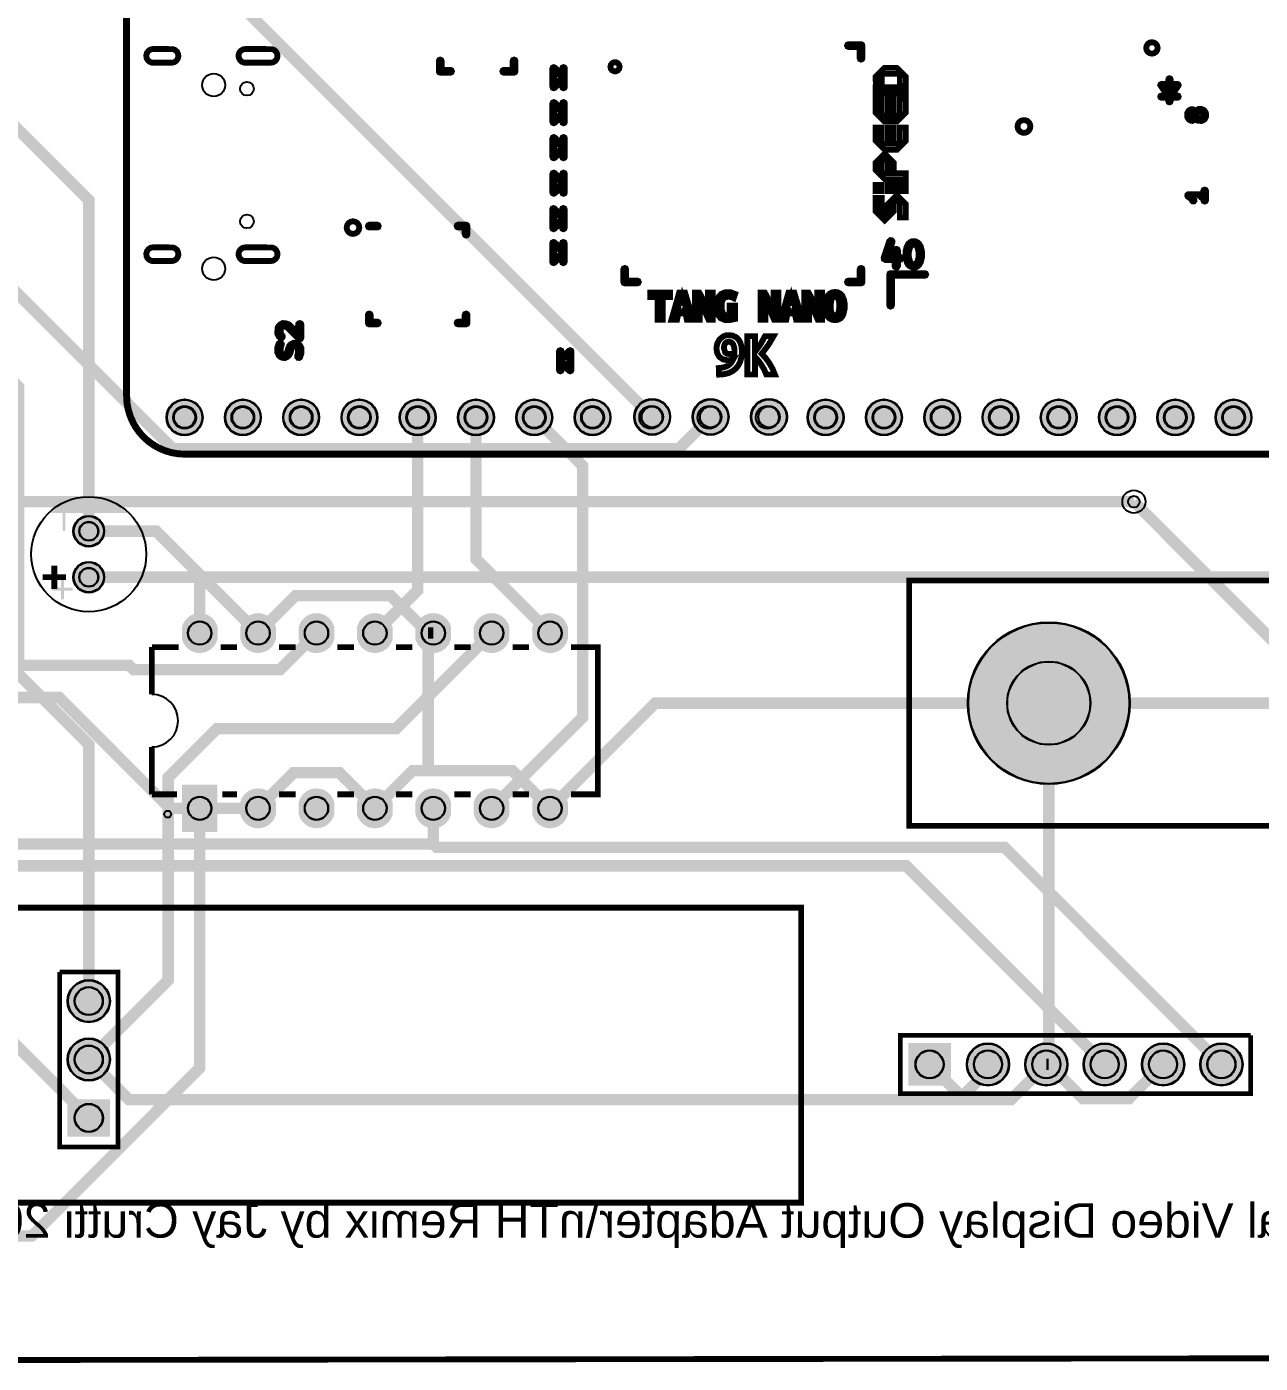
# Model space of a CAD drawing. Header units: millimetres. Extents: x -10 to 141, y -75 to 15.
# Drawn here: x 21.6 to 75.2, y -75.3 to -17.2 of the extents above; entities that cross this region are included whole.
import ezdxf

# ---------------------------------------------------------------- set-up
doc = ezdxf.new("R2010")
doc.units = ezdxf.units.MM
for name, color, linetype, true_color in [('BoardOutLine', 7, 'Continuous', 0xff00ff), ('BottomLayer', 7, 'Continuous', 0x0000ff), ('BottomSolderMaskLayer', 7, 'Continuous', 0xaa00ff), ('Document', 7, 'Continuous', 0xffffff), ('Hole', 7, 'Continuous', 0x222222), ('Multi-Layer', 7, 'Continuous', 0xc0c0c0), ('TopLayer', 7, 'Continuous', 0xff0000), ('TopSilkLayer', 7, 'Continuous', 0xffcc00), ('TopSolderMaskLayer', 7, 'Continuous', 0x800080)]:
    doc.layers.add(name, color=color, linetype=linetype, true_color=true_color)
doc.styles.get("Standard").update_dxf_attribs({"font": 'arial.ttf'})

msp = doc.modelspace()

# ---------------------------------------------------------------- hatches: boundary and pattern name
at = {"layer": 'BottomSolderMaskLayer'}
for points in [[(27.638, -34.183, 1), (29.213, -34.183, 1)], [(30.173, -34.183, 1), (31.748, -34.183, 1)], [(32.708, -34.183, 1), (34.283, -34.183, 1)], [(35.243, -34.183, 1), (36.818, -34.183, 1)], [(37.779, -34.183, 1), (39.353, -34.183, 1)], [(40.314, -34.183, 1), (41.889, -34.183, 1)], [(42.849, -34.183, 1), (44.424, -34.183, 1)], [(45.384, -34.183, 1), (46.959, -34.183, 1)], [(47.981, -34.163, 1), (49.555, -34.163, 1)], [(50.521, -34.163, 1), (52.096, -34.163, 1)], [(53.061, -34.163, 1), (54.636, -34.163, 1)], [(55.525, -34.183, 1), (57.1, -34.183, 1)], [(58.06, -34.183, 1), (59.635, -34.183, 1)], [(60.596, -34.183, 1), (62.17, -34.183, 1)], [(63.131, -34.183, 1), (64.706, -34.183, 1)], [(65.666, -34.183, 1), (67.241, -34.183, 1)], [(68.201, -34.183, 1), (69.776, -34.183, 1)], [(70.736, -34.183, 1), (72.311, -34.183, 1)], [(73.272, -34.183, 1), (74.846, -34.183, 1)], [(23.582, -39.132, 1), (24.932, -39.132, 1)], [(23.582, -41.132, 1), (24.932, -41.132, 1)], [(29.858, -43.82, -0.785398), (28.308, -43.82), (28.308, -43.303, -0.785398), (29.858, -43.303)], [(32.398, -43.82, -0.785398), (30.848, -43.82), (30.848, -43.303, -0.785398), (32.398, -43.303)], [(34.938, -43.82, -0.785398), (33.388, -43.82), (33.388, -43.303, -0.785398), (34.938, -43.303)], [(37.478, -43.82, -0.785398), (35.928, -43.82), (35.928, -43.303, -0.785398), (37.478, -43.303)], [(40.018, -43.82, -0.785398), (38.468, -43.82), (38.468, -43.303, -0.785398), (40.018, -43.303)], [(42.558, -43.82, -0.785398), (41.008, -43.82), (41.008, -43.303, -0.785398), (42.558, -43.303)], [(45.098, -43.82, -0.785398), (43.548, -43.82), (43.548, -43.303, -0.785398), (45.098, -43.303)], [(62.496, -46.609, 1), (69.546, -46.609, 1)], [(28.314, -52.215), (28.314, -50.147), (29.852, -50.147), (29.852, -52.215)], [(32.398, -51.44, -0.785398), (30.848, -51.44), (30.848, -50.923, -0.785398), (32.398, -50.923)], [(34.938, -51.44, -0.785398), (33.388, -51.44), (33.388, -50.923, -0.785398), (34.938, -50.923)], [(37.478, -51.44, -0.785398), (35.928, -51.44), (35.928, -50.923, -0.785398), (37.478, -50.923)], [(40.018, -51.44, -0.785398), (38.468, -51.44), (38.468, -50.923, -0.785398), (40.018, -50.923)], [(42.558, -51.44, -0.785398), (41.008, -51.44), (41.008, -50.923, -0.785398), (42.558, -50.923)], [(45.098, -51.44, -0.785398), (43.548, -51.44), (43.548, -50.923, -0.785398), (45.098, -50.923)], [(23.332, -59.563, 1), (25.182, -59.563, 1)], [(23.332, -62.103, 1), (25.182, -62.103, 1)], [(59.908, -61.391), (61.759, -61.391), (61.759, -63.242), (59.908, -63.242)], [(62.448, -62.316, 1), (64.299, -62.316, 1)], [(64.988, -62.316, 1), (66.839, -62.316, 1)], [(67.528, -62.316, 1), (69.379, -62.316, 1)], [(70.068, -62.316, 1), (71.919, -62.316, 1)], [(72.608, -62.316, 1), (74.459, -62.316, 1)], [(23.328, -65.453), (23.328, -63.834), (25.186, -63.834), (25.186, -65.453)]]:
    msp.add_hatch(color=256, dxfattribs=at).paths.add_polyline_path(points)
at = {"layer": 'Document'}
for points in [[(23.114, -39.116), (23.114, -38.227), (23.241, -38.227), (23.241, -39.116)], [(23.051, -42.101), (23.051, -41.212), (23.178, -41.212), (23.178, -42.101)], [(23.559, -41.72), (22.67, -41.72), (22.67, -41.593), (23.559, -41.593)]]:
    msp.add_hatch(color=256, dxfattribs=at).paths.add_polyline_path(points)
at = {"layer": 'Multi-Layer'}
for points in [[(27.663, -34.183, 1), (29.187, -34.183, 1)], [(30.198, -34.183, 1), (31.722, -34.183, 1)], [(32.734, -34.183, 1), (34.258, -34.183, 1)], [(35.269, -34.183, 1), (36.793, -34.183, 1)], [(37.804, -34.183, 1), (39.328, -34.183, 1)], [(40.339, -34.183, 1), (41.863, -34.183, 1)], [(42.875, -34.183, 1), (44.399, -34.183, 1)], [(45.41, -34.183, 1), (46.934, -34.183, 1)], [(48.006, -34.163, 1), (49.53, -34.163, 1)], [(50.546, -34.163, 1), (52.07, -34.163, 1)], [(53.086, -34.163, 1), (54.61, -34.163, 1)], [(55.55, -34.183, 1), (57.074, -34.183, 1)], [(58.086, -34.183, 1), (59.61, -34.183, 1)], [(60.621, -34.183, 1), (62.145, -34.183, 1)], [(63.156, -34.183, 1), (64.68, -34.183, 1)], [(65.691, -34.183, 1), (67.215, -34.183, 1)], [(68.227, -34.183, 1), (69.751, -34.183, 1)], [(70.762, -34.183, 1), (72.286, -34.183, 1)], [(73.297, -34.183, 1), (74.821, -34.183, 1)], [(23.607, -39.132, 1), (24.907, -39.132, 1)], [(23.607, -41.132, 1), (24.907, -41.132, 1)], [(29.833, -43.811, -0.785398), (28.333, -43.811), (28.333, -43.311, -0.785398), (29.833, -43.311)], [(32.373, -43.811, -0.785398), (30.873, -43.811), (30.873, -43.311, -0.785398), (32.373, -43.311)], [(34.913, -43.811, -0.785398), (33.413, -43.811), (33.413, -43.311, -0.785398), (34.913, -43.311)], [(37.453, -43.811, -0.785398), (35.953, -43.811), (35.953, -43.311, -0.785398), (37.453, -43.311)], [(39.993, -43.811, -0.785398), (38.493, -43.811), (38.493, -43.311, -0.785398), (39.993, -43.311)], [(42.533, -43.811, -0.785398), (41.033, -43.811), (41.033, -43.311, -0.785398), (42.533, -43.311)], [(45.073, -43.811, -0.785398), (43.573, -43.811), (43.573, -43.311, -0.785398), (45.073, -43.311)], [(28.333, -52.181), (28.333, -50.181), (29.833, -50.181), (29.833, -52.181)], [(32.373, -51.431, -0.785398), (30.873, -51.431), (30.873, -50.931, -0.785398), (32.373, -50.931)], [(34.913, -51.431, -0.785398), (33.413, -51.431), (33.413, -50.931, -0.785398), (34.913, -50.931)], [(37.453, -51.431, -0.785398), (35.953, -51.431), (35.953, -50.931, -0.785398), (37.453, -50.931)], [(39.993, -51.431, -0.785398), (38.493, -51.431), (38.493, -50.931, -0.785398), (39.993, -50.931)], [(42.533, -51.431, -0.785398), (41.033, -51.431), (41.033, -50.931, -0.785398), (42.533, -50.931)], [(45.073, -51.431, -0.785398), (43.573, -51.431), (43.573, -50.931, -0.785398), (45.073, -50.931)], [(23.357, -59.563, 1), (25.157, -59.563, 1)], [(23.357, -62.103, 1), (25.157, -62.103, 1)], [(59.933, -61.416), (61.733, -61.416), (61.733, -63.216), (59.933, -63.216)], [(62.473, -62.316, 1), (64.273, -62.316, 1)], [(65.013, -62.316, 1), (66.813, -62.316, 1)], [(67.553, -62.316, 1), (69.353, -62.316, 1)], [(70.093, -62.316, 1), (71.893, -62.316, 1)], [(72.633, -62.316, 1), (74.433, -62.316, 1)], [(23.357, -65.431), (23.357, -63.856), (25.157, -63.856), (25.157, -65.431)]]:
    msp.add_hatch(color=256, dxfattribs=at).paths.add_polyline_path(points)
at = {"layer": 'TopSilkLayer'}
msp.add_hatch(color=256, dxfattribs=at).paths.add_polyline_path([(22.606, -38.338), (22.654, -38.289), (22.703, -38.242), (22.754, -38.196), (22.806, -38.152), (22.86, -38.11), (22.914, -38.069), (22.97, -38.029), (23.027, -37.992), (23.085, -37.956), (23.145, -37.921), (23.205, -37.889), (23.266, -37.858), (23.328, -37.83), (23.391, -37.803), (23.454, -37.778), (23.519, -37.755), (23.584, -37.734), (23.649, -37.714), (23.715, -37.697), (23.782, -37.682), (23.849, -37.669), (23.917, -37.658), (23.984, -37.648), (24.052, -37.641), (24.12, -37.636), (24.189, -37.633), (24.257, -37.632), (24.325, -37.633), (24.394, -37.636), (24.462, -37.641), (24.53, -37.648), (24.598, -37.658), (24.665, -37.669), (24.732, -37.682), (24.799, -37.697), (24.865, -37.714), (24.93, -37.734), (24.995, -37.755), (25.06, -37.778), (25.123, -37.803), (25.186, -37.83), (25.248, -37.858), (25.309, -37.889), (25.369, -37.921), (25.429, -37.956), (25.487, -37.992), (25.544, -38.029), (25.6, -38.069), (25.654, -38.11), (25.708, -38.152), (25.76, -38.196), (25.811, -38.242), (25.86, -38.289), (25.908, -38.338)])
at = {"layer": 'TopSolderMaskLayer'}
for points in [[(27.638, -34.183, 1), (29.213, -34.183, 1)], [(30.173, -34.183, 1), (31.748, -34.183, 1)], [(32.708, -34.183, 1), (34.283, -34.183, 1)], [(35.243, -34.183, 1), (36.818, -34.183, 1)], [(37.779, -34.183, 1), (39.353, -34.183, 1)], [(40.314, -34.183, 1), (41.889, -34.183, 1)], [(42.849, -34.183, 1), (44.424, -34.183, 1)], [(45.384, -34.183, 1), (46.959, -34.183, 1)], [(47.981, -34.163, 1), (49.555, -34.163, 1)], [(50.521, -34.163, 1), (52.096, -34.163, 1)], [(53.061, -34.163, 1), (54.636, -34.163, 1)], [(55.525, -34.183, 1), (57.1, -34.183, 1)], [(58.06, -34.183, 1), (59.635, -34.183, 1)], [(60.596, -34.183, 1), (62.17, -34.183, 1)], [(63.131, -34.183, 1), (64.706, -34.183, 1)], [(65.666, -34.183, 1), (67.241, -34.183, 1)], [(68.201, -34.183, 1), (69.776, -34.183, 1)], [(70.736, -34.183, 1), (72.311, -34.183, 1)], [(73.272, -34.183, 1), (74.846, -34.183, 1)], [(23.582, -39.132, 1), (24.932, -39.132, 1)], [(23.582, -41.132, 1), (24.932, -41.132, 1)], [(29.858, -43.82, -0.785398), (28.308, -43.82), (28.308, -43.303, -0.785398), (29.858, -43.303)], [(32.398, -43.82, -0.785398), (30.848, -43.82), (30.848, -43.303, -0.785398), (32.398, -43.303)], [(34.938, -43.82, -0.785398), (33.388, -43.82), (33.388, -43.303, -0.785398), (34.938, -43.303)], [(37.478, -43.82, -0.785398), (35.928, -43.82), (35.928, -43.303, -0.785398), (37.478, -43.303)], [(40.018, -43.82, -0.785398), (38.468, -43.82), (38.468, -43.303, -0.785398), (40.018, -43.303)], [(42.558, -43.82, -0.785398), (41.008, -43.82), (41.008, -43.303, -0.785398), (42.558, -43.303)], [(45.098, -43.82, -0.785398), (43.548, -43.82), (43.548, -43.303, -0.785398), (45.098, -43.303)], [(62.496, -46.609, 1), (69.546, -46.609, 1)], [(28.314, -52.215), (28.314, -50.147), (29.852, -50.147), (29.852, -52.215)], [(32.398, -51.44, -0.785398), (30.848, -51.44), (30.848, -50.923, -0.785398), (32.398, -50.923)], [(34.938, -51.44, -0.785398), (33.388, -51.44), (33.388, -50.923, -0.785398), (34.938, -50.923)], [(37.478, -51.44, -0.785398), (35.928, -51.44), (35.928, -50.923, -0.785398), (37.478, -50.923)], [(40.018, -51.44, -0.785398), (38.468, -51.44), (38.468, -50.923, -0.785398), (40.018, -50.923)], [(42.558, -51.44, -0.785398), (41.008, -51.44), (41.008, -50.923, -0.785398), (42.558, -50.923)], [(45.098, -51.44, -0.785398), (43.548, -51.44), (43.548, -50.923, -0.785398), (45.098, -50.923)], [(23.332, -59.563, 1), (25.182, -59.563, 1)], [(23.332, -62.103, 1), (25.182, -62.103, 1)], [(59.908, -61.391), (61.759, -61.391), (61.759, -63.242), (59.908, -63.242)], [(62.448, -62.316, 1), (64.299, -62.316, 1)], [(64.988, -62.316, 1), (66.839, -62.316, 1)], [(67.528, -62.316, 1), (69.379, -62.316, 1)], [(70.068, -62.316, 1), (71.919, -62.316, 1)], [(72.608, -62.316, 1), (74.459, -62.316, 1)], [(23.328, -65.453), (23.328, -63.834), (25.186, -63.834), (25.186, -65.453)]]:
    msp.add_hatch(color=256, dxfattribs=at).paths.add_polyline_path(points)

# ---------------------------------------------------------------- linework, layer by layer
at = {"layer": 'BoardOutLine', "const_width": 0.254}
msp.add_lwpolyline([(100, -75.063), (10.033, -75.184), (10.033, -66.04), (10.033, -66.04), (10.033, -58.039), (1.524, -58.039), (0, -57.023), (0, -33.528), (0, -21.082), (10.033, -21.082), (10.033, -20.066), (0, -20.066), (0, -16.002), (0.762, -15.494), (1.524, -14.986), (3.683, -14.986), (10.033, -14.986), (10.033, -8.001), (10.033, -8.001), (10.033, 0)], dxfattribs=at)
at = {"layer": 'BottomLayer', "const_width": 0.5}
for points in [[(10.884, -18.542), (18.068, -18.542), (24.257, -24.731), (24.257, -39.132)], [(24.257, -59.563), (24.257, -48.401), (21.207, -45.351), (21.207, -32.864), (10.884, -22.542)], [(38.566, -34.183), (38.566, -41.698), (36.703, -43.561)], [(41.101, -34.183), (41.101, -40.339), (44.323, -43.561)], [(43.637, -34.183), (45.742, -36.289), (45.742, -47.223), (41.783, -51.181)], [(81.021, -49.149), (69.721, -37.849)], [(31.623, -43.561), (27.194, -39.132), (24.257, -39.132)], [(41.783, -43.561), (37.629, -47.715), (29.84, -47.715), (27.708, -49.847), (27.708, -58.652), (24.257, -62.103)], [(24.257, -64.643), (12.959, -53.345), (12.959, -48.616), (10.884, -46.542)], [(66.021, -62.316), (66.021, -46.609)], [(36.703, -51.181), (35.152, -49.63), (33.174, -49.63), (31.623, -51.181)], [(15, -69.779), (21.779, -69.779), (29.083, -62.475), (29.083, -51.181)], [(60.833, -62.316), (62.366, -63.85), (64.38, -63.85), (65.913, -62.316)], [(66.021, -62.316), (65.913, -62.316)], [(70.993, -62.316), (69.513, -63.797), (67.501, -63.797), (66.021, -62.316)]]:
    msp.add_lwpolyline(points, dxfattribs=at)
at = {"layer": 'BottomSolderMaskLayer'}
for centre, radius in [((28.425, -34.183), 0.787), ((30.96, -34.183), 0.787), ((33.496, -34.183), 0.787), ((36.031, -34.183), 0.787), ((38.566, -34.183), 0.787), ((41.101, -34.183), 0.787), ((43.637, -34.183), 0.787), ((46.172, -34.183), 0.787), ((48.768, -34.163), 0.787), ((48.768, -34.163), 0.472), ((51.308, -34.163), 0.787), ((51.308, -34.163), 0.472), ((53.848, -34.163), 0.787), ((53.848, -34.163), 0.472), ((56.312, -34.183), 0.787), ((58.848, -34.183), 0.787), ((61.383, -34.183), 0.787), ((63.918, -34.183), 0.787), ((66.453, -34.183), 0.787), ((68.989, -34.183), 0.787), ((71.524, -34.183), 0.787), ((74.059, -34.183), 0.787), ((28.425, -34.183), 0.472), ((30.96, -34.183), 0.472), ((33.496, -34.183), 0.472), ((36.031, -34.183), 0.472), ((38.566, -34.183), 0.472), ((41.101, -34.183), 0.472), ((43.636, -34.183), 0.472), ((46.172, -34.183), 0.472), ((56.313, -34.183), 0.472), ((58.848, -34.183), 0.472), ((61.383, -34.183), 0.472), ((63.918, -34.183), 0.472), ((66.453, -34.183), 0.472), ((68.989, -34.183), 0.472), ((71.524, -34.183), 0.472), ((74.059, -34.183), 0.472), ((24.257, -39.132), 0.675), ((24.257, -39.132), 0.416), ((24.257, -41.132), 0.675), ((24.257, -41.132), 0.416), ((29.083, -43.561), 0.513), ((31.623, -43.561), 0.513), ((34.163, -43.561), 0.513), ((36.703, -43.561), 0.513), ((39.243, -43.561), 0.513), ((41.783, -43.561), 0.513), ((44.323, -43.561), 0.513), ((66.021, -46.609), 3.525), ((66.021, -46.609), 1.813), ((29.083, -51.181), 0.513), ((31.623, -51.181), 0.513), ((34.163, -51.181), 0.513), ((36.703, -51.181), 0.513), ((39.243, -51.181), 0.513), ((41.783, -51.181), 0.513), ((44.323, -51.181), 0.513), ((24.257, -59.563), 0.925), ((24.257, -59.563), 0.617), ((24.257, -62.103), 0.925), ((24.257, -62.103), 0.617), ((63.373, -62.316), 0.925), ((65.913, -62.316), 0.925), ((68.453, -62.316), 0.925), ((70.993, -62.316), 0.925), ((73.533, -62.316), 0.925), ((60.833, -62.316), 0.617), ((63.373, -62.316), 0.617), ((65.913, -62.316), 0.617), ((68.453, -62.316), 0.617), ((70.993, -62.316), 0.617), ((73.533, -62.316), 0.617), ((24.257, -64.643), 0.619)]:
    msp.add_circle(centre, radius, dxfattribs=at)
at = {"layer": 'Document'}
msp.add_circle((27.686, -51.435), 0.15, dxfattribs=at)
at = {"layer": 'Hole'}
msp.add_circle((69.721, -37.849), 0.25, dxfattribs=at)
at = {"layer": 'Multi-Layer'}
for centre, radius in [((28.425, -34.183), 0.762), ((30.96, -34.183), 0.762), ((33.496, -34.183), 0.762), ((36.031, -34.183), 0.762), ((38.566, -34.183), 0.762), ((41.101, -34.183), 0.762), ((43.637, -34.183), 0.762), ((46.172, -34.183), 0.762), ((48.768, -34.163), 0.762), ((48.768, -34.163), 0.457), ((51.308, -34.163), 0.762), ((51.308, -34.163), 0.457), ((53.848, -34.163), 0.762), ((53.848, -34.163), 0.457), ((56.312, -34.183), 0.762), ((58.848, -34.183), 0.762), ((61.383, -34.183), 0.762), ((63.918, -34.183), 0.762), ((66.453, -34.183), 0.762), ((68.989, -34.183), 0.762), ((71.524, -34.183), 0.762), ((74.059, -34.183), 0.762), ((28.425, -34.183), 0.457), ((30.96, -34.183), 0.457), ((33.496, -34.183), 0.457), ((36.031, -34.183), 0.457), ((38.566, -34.183), 0.457), ((41.101, -34.183), 0.457), ((43.636, -34.183), 0.457), ((46.172, -34.183), 0.457), ((56.313, -34.183), 0.457), ((58.848, -34.183), 0.457), ((61.383, -34.183), 0.457), ((63.918, -34.183), 0.457), ((66.453, -34.183), 0.457), ((68.989, -34.183), 0.457), ((71.524, -34.183), 0.457), ((74.059, -34.183), 0.457), ((69.721, -37.849), 0.5), ((24.257, -39.132), 0.65), ((24.257, -39.132), 0.4), ((24.257, -41.132), 0.65), ((24.257, -41.132), 0.4), ((29.083, -43.561), 0.5), ((31.623, -43.561), 0.5), ((34.163, -43.561), 0.5), ((36.703, -43.561), 0.5), ((39.243, -43.561), 0.5), ((41.783, -43.561), 0.5), ((44.323, -43.561), 0.5), ((66.021, -46.609), 3.5), ((66.021, -46.609), 1.8), ((29.083, -51.181), 0.5), ((31.623, -51.181), 0.5), ((34.163, -51.181), 0.5), ((36.703, -51.181), 0.5), ((39.243, -51.181), 0.5), ((41.783, -51.181), 0.5), ((44.323, -51.181), 0.5), ((24.257, -59.563), 0.9), ((24.257, -59.563), 0.6), ((24.257, -62.103), 0.9), ((24.257, -62.103), 0.6), ((63.373, -62.316), 0.9), ((65.913, -62.316), 0.9), ((68.453, -62.316), 0.9), ((70.993, -62.316), 0.9), ((73.533, -62.316), 0.9), ((60.833, -62.316), 0.6), ((63.373, -62.316), 0.6), ((65.913, -62.316), 0.6), ((68.453, -62.316), 0.6), ((70.993, -62.316), 0.6), ((73.533, -62.316), 0.6), ((24.257, -64.643), 0.6)]:
    msp.add_circle(centre, radius, dxfattribs=at)
at = {"layer": 'TopLayer', "const_width": 0.5}
for points in [[(86.735, -11.367), (88.136, -12.767), (88.136, -34.698), (81.702, -41.132), (29.083, -41.132)], [(48.768, -34.163), (27.305, -12.7), (17.844, -12.7)], [(51.308, -34.163), (49.929, -35.542), (27.905, -35.542), (17.844, -25.48), (17.844, -24.384)], [(12.126, -41.297), (15.574, -37.849), (69.721, -37.849)], [(29.083, -41.132), (24.257, -41.132)], [(29.083, -43.561), (29.083, -41.132)], [(31.623, -43.561), (33.25, -41.934), (37.391, -41.934), (39.018, -43.561)], [(14.327, -47.596), (16.961, -44.962), (26.013, -44.962), (26.2, -45.149), (32.575, -45.149), (34.163, -43.561)], [(39.018, -43.561), (39.243, -43.561)], [(39.018, -43.561), (39.018, -49.542)], [(17.653, -46.363), (22.965, -46.363), (27.783, -51.181)], [(44.323, -51.181), (48.895, -46.609), (66.021, -46.609)], [(81.021, -46.609), (66.021, -46.609), (66.021, -46.609)], [(14.327, -47.596), (20.413, -53.681), (59.818, -53.681), (68.453, -62.316)], [(39.018, -49.542), (38.342, -49.542), (36.703, -51.181)], [(44.323, -51.181), (42.684, -49.542), (39.018, -49.542)], [(29.083, -51.181), (27.783, -51.181)], [(29.083, -51.181), (30.384, -51.181)], [(31.623, -51.181), (30.384, -51.181), (30.384, -51.181)], [(39.243, -51.181), (39.243, -52.732)], [(39.243, -52.732), (39.243, -52.733), (21.037, -52.733), (20.842, -52.537)], [(39.243, -52.732), (39.391, -52.88), (64.096, -52.88), (73.533, -62.316)], [(63.373, -62.316), (63.373, -62.594), (62.121, -63.846), (26, -63.846), (24.257, -62.103)]]:
    msp.add_lwpolyline(points, dxfattribs=at)
at = {"layer": 'TopSilkLayer'}
for points, const_width in [([(28.42, -35.804), (28.152, -35.789), (27.869, -35.741), (27.593, -35.662), (27.328, -35.552), (27.077, -35.413), (26.843, -35.247), (26.628, -35.056), (26.437, -34.841), (26.271, -34.607), (26.132, -34.356), (26.022, -34.091), (25.943, -33.815), (25.895, -33.532), (25.879, -33.245), (25.879, -12.341), (25.895, -12.054), (25.943, -11.771), (26.022, -11.495), (26.132, -11.23), (26.271, -10.979), (26.437, -10.744), (26.628, -10.53)], 0.254), ([(26.556, -10.673), (26.369, -10.912), (26.212, -11.172), (26.087, -11.449), (25.997, -11.739), (25.942, -12.037), (25.925, -12.331), (25.928, -33.245), (25.942, -33.548), (25.997, -33.847), (26.087, -34.137), (26.212, -34.414), (26.369, -34.674), (26.556, -34.913), (26.771, -35.127), (27.01, -35.315), (27.27, -35.472), (27.547, -35.597), (27.837, -35.687), (28.136, -35.742), (28.415, -35.758), (93.28, -35.756)], 0.254), ([(93.28, -35.805), (28.42, -35.804)], 0.254), ([(22.757, -41.648), (22.757, -40.632)], 0.254), ([(22.257, -41.132), (23.273, -41.132)], 0.254), ([(27.003, -44.171), (28.171, -44.171)], 0.254), ([(27.003, -44.171), (27.003, -46.228)], 0.254), ([(29.996, -44.171), (30.711, -44.171)], 0.254), ([(32.536, -44.171), (33.251, -44.171)], 0.254), ([(35.076, -44.171), (35.791, -44.171)], 0.254), ([(37.616, -44.171), (38.331, -44.171)], 0.254), ([(40.156, -44.171), (40.871, -44.171)], 0.254), ([(42.696, -44.171), (43.411, -44.171)], 0.254), ([(45.236, -44.171), (46.403, -44.171), (46.403, -50.571), (45.236, -50.571)], 0.254), ([(27.003, -48.514), (27.003, -50.571)], 0.254), ([(28.102, -50.571), (27.003, -50.571)], 0.254), ([(30.711, -50.571), (30.064, -50.571)], 0.254), ([(33.251, -50.571), (32.536, -50.571)], 0.254), ([(35.791, -50.571), (35.076, -50.571)], 0.254), ([(38.331, -50.571), (37.616, -50.571)], 0.254), ([(40.871, -50.571), (40.156, -50.571)], 0.254), ([(43.411, -50.571), (42.696, -50.571)], 0.254), ([(22.987, -64.008), (22.987, -65.913), (25.527, -65.913), (25.527, -58.293), (22.987, -58.293)], 0.203), ([(22.987, -58.293), (22.987, -64.008)], 0.203), ([(61.468, -61.046), (59.563, -61.046), (59.563, -63.586), (74.803, -63.586), (74.803, -61.046)], 0.203), ([(74.803, -61.046), (61.468, -61.046)], 0.203)]:
    msp.add_lwpolyline(points, dxfattribs=dict(at, const_width=const_width))
at = {"layer": 'TopSilkLayer', "const_width": 0.254}
for points in [[(57.897, -17.973), (57.914, -18.015), (57.914, -18.564), (57.897, -18.606), (57.854, -18.624), (57.812, -18.606), (57.795, -18.564), (57.795, -18.075), (57.305, -18.075), (57.263, -18.057), (57.245, -18.015), (57.263, -17.973), (57.305, -17.955), (57.854, -17.955), (57.897, -17.973)], [(70.603, -17.887), (70.684, -17.941), (70.738, -18.022), (70.757, -18.117), (70.738, -18.213), (70.684, -18.294), (70.603, -18.348), (70.507, -18.367), (70.412, -18.348), (70.331, -18.294), (70.277, -18.213), (70.258, -18.117), (70.277, -18.022), (70.331, -17.941), (70.412, -17.887), (70.507, -17.868), (70.603, -17.887)], [(27.915, -18.169), (28.016, -18.21), (28.097, -18.285), (28.145, -18.383), (28.154, -18.492), (28.124, -18.597), (28.058, -18.685), (27.964, -18.742), (27.856, -18.762), (27, -18.757), (26.898, -18.716), (26.817, -18.642), (26.769, -18.543), (26.76, -18.434), (26.79, -18.328), (26.857, -18.241), (26.95, -18.184), (27.058, -18.164), (27.915, -18.169)], [(32.226, -18.169), (32.328, -18.21), (32.409, -18.285), (32.457, -18.383), (32.466, -18.492), (32.436, -18.597), (32.369, -18.685), (32.276, -18.742), (32.168, -18.762), (31.012, -18.757), (30.91, -18.716), (30.83, -18.642), (30.782, -18.543), (30.772, -18.434), (30.803, -18.328), (30.869, -18.241), (30.962, -18.184), (31.07, -18.164), (32.226, -18.169)], [(39.587, -18.642), (39.605, -18.685), (39.605, -19.074), (39.994, -19.074), (40.036, -19.092), (40.054, -19.134), (40.036, -19.176), (39.994, -19.194), (39.545, -19.194), (39.503, -19.176), (39.485, -19.134), (39.485, -18.685), (39.503, -18.642), (39.545, -18.625), (39.587, -18.642)], [(42.267, -19.176), (42.25, -19.134), (42.267, -19.092), (42.31, -19.074), (42.699, -19.074), (42.699, -18.685), (42.717, -18.642), (42.759, -18.625), (42.801, -18.642), (42.819, -18.685), (42.819, -19.134), (42.801, -19.176), (42.759, -19.194), (42.31, -19.194), (42.267, -19.176)], [(44.952, -18.97), (44.97, -19.012), (44.97, -19.811), (44.952, -19.853), (44.91, -19.871), (44.868, -19.853), (44.85, -19.811), (44.85, -19.55), (44.527, -19.854), (44.486, -19.871), (44.443, -19.853), (44.426, -19.811), (44.426, -19.012), (44.442, -18.971), (44.484, -18.953), (44.527, -18.969), (44.85, -19.273), (44.85, -19.012), (44.868, -18.97), (44.91, -18.952), (44.952, -18.97)], [(44.546, -19.672), (44.822, -19.412), (44.546, -19.151), (44.546, -19.672)], [(47.194, -18.743), (47.274, -18.782), (47.329, -18.851), (47.349, -18.938), (47.329, -19.025), (47.273, -19.095), (47.193, -19.133), (47.105, -19.133), (47.025, -19.094), (46.969, -19.024), (46.95, -18.938), (46.97, -18.851), (47.025, -18.782), (47.105, -18.743), (47.194, -18.743)], [(59.442, -19.009), (59.798, -19.367), (59.798, -19.763), (59.538, -19.769), (59.538, -19.246), (58.749, -19.246), (58.749, -19.763), (58.496, -19.769), (58.489, -19.367), (58.87, -18.986), (59.409, -18.986), (59.442, -19.009)], [(59.798, -20.091), (58.489, -20.091), (58.489, -19.831), (59.798, -19.831), (59.798, -20.091)], [(71.306, -19.451), (71.32, -19.486), (71.32, -19.686), (71.62, -19.686), (71.648, -19.695), (71.669, -19.727), (71.661, -19.764), (71.366, -20.185), (71.62, -20.185), (71.655, -20.199), (71.67, -20.235), (71.655, -20.27), (71.62, -20.285), (71.32, -20.285), (71.32, -20.435), (71.306, -20.47), (71.27, -20.484), (71.235, -20.47), (71.22, -20.435), (71.22, -20.285), (70.921, -20.285), (70.886, -20.27), (70.871, -20.235), (70.886, -20.199), (70.921, -20.185), (71.174, -20.185), (70.871, -19.736), (70.886, -19.701), (70.921, -19.686), (71.22, -19.686), (71.22, -19.486), (71.235, -19.451), (71.27, -19.436), (71.306, -19.451)], [(71.27, -20.148), (71.524, -19.786), (71.017, -19.786), (71.27, -20.148)], [(44.952, -20.491), (44.97, -20.534), (44.97, -21.332), (44.952, -21.374), (44.91, -21.392), (44.868, -21.374), (44.85, -21.332), (44.85, -21.071), (44.527, -21.375), (44.486, -21.392), (44.443, -21.374), (44.426, -21.332), (44.426, -20.534), (44.442, -20.493), (44.484, -20.474), (44.527, -20.49), (44.85, -20.794), (44.85, -20.534), (44.868, -20.491), (44.91, -20.473), (44.952, -20.491)], [(58.749, -21.06), (59.538, -21.06), (59.538, -20.345), (59.798, -20.345), (59.798, -20.927), (59.405, -21.32), (58.879, -21.32), (58.489, -20.93), (58.489, -20.345), (58.749, -20.345), (58.749, -21.06)], [(59.272, -20.998), (59.015, -20.998), (59.015, -20.345), (59.272, -20.345), (59.272, -20.998)], [(44.546, -21.193), (44.822, -20.933), (44.546, -20.672), (44.546, -21.193)], [(72.283, -20.78), (72.363, -20.814), (72.403, -20.849), (72.443, -20.814), (72.536, -20.774), (72.669, -20.774), (72.778, -20.825), (72.822, -20.874), (72.862, -20.967), (72.862, -21.1), (72.811, -21.209), (72.762, -21.254), (72.669, -21.293), (72.509, -21.287), (72.403, -21.218), (72.363, -21.254), (72.27, -21.293), (72.21, -21.287), (72.127, -21.242), (72.083, -21.194), (72.05, -21.127), (72.05, -20.941), (72.094, -20.858), (72.143, -20.814), (72.21, -20.781), (72.283, -20.78)], [(72.25, -20.894), (72.205, -20.917), (72.186, -20.936), (72.163, -20.981), (72.163, -21.086), (72.186, -21.131), (72.205, -21.151), (72.255, -21.173), (72.301, -21.151), (72.32, -21.131), (72.343, -21.086), (72.343, -20.981), (72.32, -20.936), (72.301, -20.917), (72.25, -20.894)], [(72.55, -20.894), (72.505, -20.917), (72.485, -20.936), (72.463, -20.981), (72.463, -21.086), (72.485, -21.131), (72.505, -21.151), (72.55, -21.173), (72.655, -21.173), (72.7, -21.151), (72.719, -21.131), (72.742, -21.086), (72.742, -20.981), (72.719, -20.936), (72.7, -20.917), (72.655, -20.894), (72.55, -20.894)], [(58.749, -22.288), (59.538, -22.288), (59.538, -21.576), (59.798, -21.576), (59.798, -22.158), (59.409, -22.548), (58.879, -22.548), (58.489, -22.158), (58.489, -21.576), (58.749, -21.576), (58.749, -22.288)], [(59.272, -22.226), (59.015, -22.226), (59.015, -21.576), (59.272, -21.576), (59.272, -22.226)], [(65.08, -21.291), (65.154, -21.353), (65.202, -21.437), (65.219, -21.533), (65.202, -21.628), (65.154, -21.712), (65.08, -21.774), (64.989, -21.808), (64.892, -21.808), (64.801, -21.774), (64.726, -21.712), (64.678, -21.628), (64.661, -21.533), (64.678, -21.437), (64.726, -21.353), (64.801, -21.291), (64.892, -21.258), (64.989, -21.258), (65.08, -21.291)], [(44.952, -22.012), (44.97, -22.055), (44.97, -22.853), (44.952, -22.895), (44.91, -22.913), (44.868, -22.895), (44.85, -22.853), (44.85, -22.592), (44.527, -22.897), (44.486, -22.913), (44.443, -22.895), (44.426, -22.853), (44.426, -22.055), (44.442, -22.014), (44.484, -21.995), (44.527, -22.011), (44.85, -22.315), (44.85, -22.055), (44.868, -22.012), (44.91, -21.995), (44.952, -22.012)], [(44.546, -22.714), (44.822, -22.454), (44.546, -22.193), (44.546, -22.714)], [(58.899, -22.734), (59.272, -23.108), (59.272, -23.501), (59.015, -23.501), (59.015, -22.978), (58.749, -22.978), (58.749, -23.563), (59.798, -23.563), (59.798, -23.823), (58.879, -23.823), (58.489, -23.433), (58.489, -23.108), (58.879, -22.718), (58.899, -22.734)], [(44.952, -23.559), (44.97, -23.601), (44.97, -24.4), (44.952, -24.442), (44.91, -24.459), (44.868, -24.442), (44.85, -24.4), (44.85, -24.139), (44.527, -24.443), (44.486, -24.459), (44.443, -24.442), (44.426, -24.4), (44.426, -23.601), (44.442, -23.56), (44.484, -23.541), (44.527, -23.558), (44.85, -23.862), (44.85, -23.601), (44.868, -23.559), (44.91, -23.541), (44.952, -23.559)], [(44.546, -24.261), (44.822, -24), (44.546, -23.74), (44.546, -24.261)], [(58.749, -24.337), (58.489, -24.337), (58.489, -24.077), (58.749, -24.077), (58.749, -24.337)], [(59.484, -24.593), (59.798, -24.909), (59.798, -25.488), (59.545, -25.488), (59.538, -24.777), (59.272, -24.777), (59.272, -25.225), (58.879, -25.618), (58.489, -25.225), (58.489, -24.643), (58.749, -24.643), (58.749, -25.358), (59.012, -25.358), (59.012, -24.913), (59.402, -24.519), (59.484, -24.593)], [(59.798, -24.337), (59.015, -24.337), (59.015, -24.077), (59.798, -24.077), (59.798, -24.337)], [(72.844, -24.295), (72.862, -24.337), (72.862, -24.737), (72.844, -24.779), (72.802, -24.797), (72.759, -24.779), (72.742, -24.737), (72.742, -24.597), (72.281, -24.597), (72.323, -24.643), (72.356, -24.71), (72.36, -24.756), (72.33, -24.79), (72.284, -24.794), (72.249, -24.764), (72.22, -24.706), (72.165, -24.65), (72.061, -24.58), (72.045, -24.549), (72.053, -24.504), (72.091, -24.478), (72.742, -24.477), (72.742, -24.337), (72.759, -24.295), (72.802, -24.278), (72.844, -24.295)], [(44.943, -25.098), (44.961, -25.141), (44.961, -25.939), (44.943, -25.981), (44.901, -25.999), (44.859, -25.981), (44.841, -25.939), (44.841, -25.679), (44.518, -25.983), (44.477, -25.999), (44.434, -25.981), (44.417, -25.939), (44.417, -25.141), (44.433, -25.1), (44.475, -25.081), (44.518, -25.097), (44.841, -25.401), (44.841, -25.141), (44.859, -25.098), (44.901, -25.081), (44.943, -25.098)], [(44.537, -25.801), (44.814, -25.54), (44.537, -25.279), (44.537, -25.801)], [(35.855, -25.676), (35.944, -25.736), (36.004, -25.825), (36.025, -25.93), (36.004, -26.034), (35.944, -26.124), (35.855, -26.183), (35.75, -26.204), (35.645, -26.183), (35.556, -26.124), (35.497, -26.034), (35.476, -25.93), (35.497, -25.825), (35.556, -25.736), (35.645, -25.676), (35.75, -25.655), (35.855, -25.676)], [(36.852, -25.824), (36.869, -25.866), (36.852, -25.909), (36.809, -25.926), (36.46, -25.926), (36.418, -25.909), (36.4, -25.866), (36.418, -25.824), (36.46, -25.806), (36.809, -25.806), (36.852, -25.824)], [(40.714, -25.824), (40.732, -25.866), (40.732, -26.215), (40.714, -26.258), (40.672, -26.275), (40.63, -26.258), (40.612, -26.215), (40.612, -25.926), (40.323, -25.926), (40.28, -25.909), (40.263, -25.866), (40.28, -25.824), (40.323, -25.806), (40.672, -25.806), (40.714, -25.824)], [(27.915, -26.793), (28.016, -26.834), (28.097, -26.908), (28.145, -27.007), (28.154, -27.116), (28.124, -27.221), (28.058, -27.308), (27.964, -27.366), (27.856, -27.386), (27, -27.38), (26.898, -27.34), (26.817, -27.265), (26.769, -27.167), (26.76, -27.058), (26.79, -26.952), (26.857, -26.865), (26.95, -26.807), (27.058, -26.787), (27.915, -26.793)], [(32.226, -26.793), (32.328, -26.834), (32.409, -26.908), (32.457, -27.007), (32.466, -27.116), (32.436, -27.221), (32.369, -27.308), (32.276, -27.366), (32.168, -27.386), (31.012, -27.38), (30.91, -27.34), (30.83, -27.265), (30.782, -27.167), (30.772, -27.058), (30.803, -26.952), (30.869, -26.865), (30.962, -26.807), (31.07, -26.787), (32.226, -26.793)], [(44.943, -26.573), (44.961, -26.616), (44.961, -27.414), (44.943, -27.456), (44.901, -27.474), (44.859, -27.456), (44.841, -27.414), (44.841, -27.153), (44.518, -27.458), (44.477, -27.474), (44.434, -27.456), (44.417, -27.414), (44.417, -26.616), (44.433, -26.575), (44.475, -26.556), (44.518, -26.572), (44.841, -26.876), (44.841, -26.616), (44.859, -26.573), (44.901, -26.556), (44.943, -26.573)], [(44.537, -27.275), (44.814, -27.015), (44.537, -26.754), (44.537, -27.275)], [(59.183, -26.482), (59.217, -26.521), (59.218, -26.572), (59.014, -27.186), (59.31, -27.186), (59.314, -26.903), (59.347, -26.864), (59.398, -26.855), (59.442, -26.88), (59.46, -26.928), (59.46, -27.186), (59.553, -27.191), (59.592, -27.224), (59.601, -27.274), (59.576, -27.318), (59.46, -27.336), (59.46, -27.594), (59.422, -27.659), (59.372, -27.667), (59.328, -27.642), (59.31, -27.594), (59.31, -27.336), (58.91, -27.336), (58.845, -27.299), (58.836, -27.248), (59.076, -26.525), (59.132, -26.475), (59.183, -26.482)], [(60.219, -26.525), (60.339, -26.59), (60.401, -26.656), (60.45, -26.752), (60.503, -26.958), (60.505, -27.214), (60.456, -27.422), (60.389, -27.55), (60.322, -27.612), (60.226, -27.661), (60.098, -27.669), (59.951, -27.6), (59.889, -27.533), (59.841, -27.437), (59.788, -27.232), (59.785, -26.976), (59.835, -26.768), (59.902, -26.639), (59.968, -26.578), (60.064, -26.529), (60.219, -26.525)], [(60.116, -26.671), (60.047, -26.705), (60.017, -26.735), (59.978, -26.812), (59.935, -26.985), (59.935, -27.204), (59.978, -27.378), (60.017, -27.454), (60.047, -27.485), (60.116, -27.519), (60.175, -27.519), (60.244, -27.485), (60.274, -27.454), (60.312, -27.378), (60.356, -27.204), (60.356, -26.985), (60.312, -26.812), (60.274, -26.735), (60.244, -26.705), (60.175, -26.671), (60.116, -26.671)], [(47.616, -27.704), (47.634, -27.747), (47.634, -28.236), (48.123, -28.236), (48.165, -28.253), (48.183, -28.295), (48.165, -28.338), (48.123, -28.355), (47.574, -28.355), (47.532, -28.338), (47.514, -28.295), (47.514, -27.747), (47.532, -27.704), (47.574, -27.687), (47.616, -27.704)], [(57.263, -28.338), (57.245, -28.295), (57.263, -28.253), (57.305, -28.236), (57.795, -28.236), (57.795, -27.747), (57.812, -27.704), (57.854, -27.687), (57.897, -27.704), (57.914, -27.747), (57.914, -28.295), (57.897, -28.338), (57.854, -28.355), (57.305, -28.355), (57.263, -28.338)], [(60.666, -27.925), (60.684, -27.967), (60.666, -28.01), (60.624, -28.027), (59.197, -28.027), (59.197, -29.305), (59.179, -29.347), (59.137, -29.365), (59.095, -29.347), (59.077, -29.305), (59.077, -27.967), (59.095, -27.925), (59.137, -27.908), (60.624, -27.908), (60.666, -27.925)], [(49.542, -28.949), (49.232, -28.949), (49.232, -29.932), (48.996, -29.932), (48.996, -28.949), (48.686, -28.949), (48.686, -28.755), (49.542, -28.755), (49.542, -28.949)], [(49.903, -29.66), (49.85, -29.932), (49.606, -29.932), (49.941, -28.755), (50.196, -28.755), (50.395, -29.422), (50.523, -29.932), (50.272, -29.932), (50.217, -29.66), (49.903, -29.66)], [(50.154, -29.345), (50.063, -28.983), (49.997, -29.228), (49.947, -29.466), (50.177, -29.466), (50.154, -29.345)], [(50.869, -28.842), (51.192, -29.48), (51.192, -28.755), (51.403, -28.755), (51.403, -29.932), (51.215, -29.932), (51.041, -29.541), (50.838, -29.151), (50.838, -29.932), (50.627, -29.932), (50.627, -28.755), (50.816, -28.755), (50.869, -28.842)], [(52.174, -28.739), (52.373, -28.814), (52.312, -29.001), (52.209, -28.953), (52.084, -28.932), (51.943, -28.963), (51.849, -29.047), (51.796, -29.176), (51.787, -29.471), (51.846, -29.654), (51.928, -29.729), (52.042, -29.754), (52.133, -29.746), (52.133, -29.316), (52.367, -29.316), (52.367, -29.904), (52.139, -29.952), (51.918, -29.947), (51.742, -29.869), (51.618, -29.716), (51.551, -29.486), (51.552, -29.201), (51.629, -28.972), (51.765, -28.816), (51.948, -28.739), (52.174, -28.739)], [(53.721, -28.842), (54.044, -29.48), (54.044, -28.755), (54.255, -28.755), (54.255, -29.932), (54.067, -29.932), (53.893, -29.541), (53.691, -29.151), (53.691, -29.932), (53.479, -29.932), (53.479, -28.755), (53.668, -28.755), (53.721, -28.842)], [(54.656, -29.66), (54.603, -29.932), (54.36, -29.932), (54.695, -28.755), (54.949, -28.755), (55.149, -29.422), (55.276, -29.932), (55.025, -29.932), (54.97, -29.66), (54.656, -29.66)], [(54.908, -29.345), (54.816, -28.983), (54.751, -29.228), (54.7, -29.466), (54.93, -29.466), (54.908, -29.345)], [(55.622, -28.842), (55.946, -29.48), (55.946, -28.755), (56.157, -28.755), (56.157, -29.932), (55.968, -29.932), (55.795, -29.541), (55.592, -29.151), (55.592, -29.932), (55.381, -29.932), (55.381, -28.755), (55.569, -28.755), (55.622, -28.842)], [(56.324, -29.076), (56.408, -28.884), (56.492, -28.798), (56.596, -28.746), (56.719, -28.729), (56.847, -28.746), (56.952, -28.798), (57.035, -28.884), (57.116, -29.076), (57.137, -29.2), (57.137, -29.486), (57.081, -29.715), (57.033, -29.802), (56.95, -29.888), (56.846, -29.94), (56.721, -29.957), (56.594, -29.94), (56.489, -29.888), (56.405, -29.802), (56.357, -29.715), (56.302, -29.486), (56.303, -29.2), (56.324, -29.076)], [(56.54, -29.503), (56.567, -29.634), (56.623, -29.721), (56.719, -29.754), (56.815, -29.721), (56.873, -29.633), (56.904, -29.426), (56.899, -29.182), (56.873, -29.052), (56.816, -28.964), (56.719, -28.932), (56.623, -28.964), (56.567, -29.053), (56.535, -29.26), (56.54, -29.503)], [(36.502, -29.686), (36.52, -29.729), (36.52, -30.018), (36.809, -30.018), (36.852, -30.036), (36.869, -30.078), (36.852, -30.12), (36.809, -30.138), (36.46, -30.138), (36.418, -30.12), (36.4, -30.078), (36.4, -29.729), (36.418, -29.686), (36.46, -29.669), (36.502, -29.686)], [(40.28, -30.12), (40.263, -30.078), (40.28, -30.036), (40.323, -30.018), (40.612, -30.018), (40.612, -29.729), (40.63, -29.686), (40.672, -29.669), (40.714, -29.686), (40.732, -29.729), (40.732, -30.078), (40.714, -30.12), (40.672, -30.138), (40.323, -30.138), (40.28, -30.12)], [(32.814, -30.085), (32.967, -30.14), (33.359, -30.531), (33.363, -30.13), (33.396, -30.091), (33.447, -30.082), (33.491, -30.108), (33.509, -30.156), (33.509, -30.712), (33.477, -30.773), (33.427, -30.786), (33.381, -30.765), (32.88, -30.264), (32.78, -30.231), (32.724, -30.231), (32.665, -30.26), (32.61, -30.344), (32.61, -30.523), (32.689, -30.637), (32.693, -30.688), (32.664, -30.73), (32.614, -30.743), (32.525, -30.679), (32.461, -30.549), (32.465, -30.301), (32.511, -30.208), (32.586, -30.133), (32.698, -30.081), (32.814, -30.085)], [(51.853, -31.663), (51.685, -31.549), (51.591, -31.38), (51.562, -31.174), (51.595, -30.976), (51.695, -30.793), (51.86, -30.659), (51.969, -30.619), (52.095, -30.606), (52.267, -30.627), (52.41, -30.69), (52.523, -30.795), (52.606, -30.937), (52.655, -31.112), (52.671, -31.32), (52.654, -31.548), (52.601, -31.749), (52.516, -31.921), (52.401, -32.063), (52.256, -32.175), (52.086, -32.256), (51.891, -32.305), (51.675, -32.322), (51.664, -32.036), (51.868, -32.012), (52.049, -31.943), (52.194, -31.827), (52.289, -31.659), (52.1, -31.705), (51.853, -31.663)], [(52.002, -30.912), (51.935, -30.972), (51.897, -31.061), (51.885, -31.169), (51.944, -31.363), (52.023, -31.413), (52.143, -31.43), (52.251, -31.42), (52.343, -31.39), (52.348, -31.277), (52.336, -31.141), (52.295, -31.015), (52.22, -30.924), (52.103, -30.889), (52.002, -30.912)], [(53.24, -31.341), (53.486, -30.991), (53.673, -30.649), (54.048, -30.649), (53.838, -31.009), (53.533, -31.417), (53.703, -31.603), (53.866, -31.827), (54.005, -32.073), (54.104, -32.316), (53.73, -32.316), (53.645, -32.113), (53.522, -31.9), (53.381, -31.706), (53.24, -31.554), (53.24, -32.316), (52.909, -32.316), (52.909, -30.649), (53.24, -30.649), (53.24, -31.341)], [(33.288, -30.941), (33.382, -30.987), (33.444, -31.044), (33.508, -31.174), (33.509, -31.396), (33.45, -31.571), (33.406, -31.598), (33.355, -31.59), (33.321, -31.552), (33.32, -31.501), (33.359, -31.384), (33.359, -31.2), (33.33, -31.141), (33.245, -31.086), (33.195, -31.086), (33.11, -31.141), (33.077, -31.208), (33.031, -31.383), (32.987, -31.472), (32.912, -31.548), (32.801, -31.599), (32.681, -31.595), (32.587, -31.549), (32.512, -31.474), (32.461, -31.362), (32.46, -31.139), (32.52, -30.965), (32.563, -30.938), (32.614, -30.945), (32.648, -30.984), (32.649, -31.035), (32.61, -31.152), (32.61, -31.336), (32.665, -31.42), (32.724, -31.45), (32.774, -31.45), (32.859, -31.394), (32.892, -31.327), (32.933, -31.164), (32.982, -31.063), (33.038, -31.001), (33.169, -30.937), (33.288, -30.941)], [(45.196, -31.261), (45.238, -31.278), (45.255, -31.32), (45.255, -32.119), (45.239, -32.16), (45.197, -32.179), (45.154, -32.162), (44.831, -31.858), (44.831, -32.119), (44.814, -32.161), (44.771, -32.179), (44.729, -32.161), (44.711, -32.119), (44.711, -31.32), (44.729, -31.278), (44.771, -31.26), (44.814, -31.278), (44.831, -31.32), (44.831, -31.581), (45.154, -31.277), (45.196, -31.261)], [(44.859, -31.719), (45.136, -31.98), (45.136, -31.459), (44.859, -31.719)], [(59.944, -41.275), (77.978, -41.275), (77.978, -51.943), (59.944, -51.943), (59.944, -41.275)], [(19.939, -55.499), (55.245, -55.499), (55.245, -68.326), (19.939, -68.326), (19.939, -55.499)]]:
    msp.add_lwpolyline(points, close=True, dxfattribs=at)
at = {"layer": 'TopSilkLayer'}
for centre, radius in [((29.693, -19.731), 0.499), ((31.14, -19.89), 0.299), ((31.14, -25.66), 0.299), ((29.693, -27.716), 0.499), ((28.425, -34.183), 0.499), ((30.96, -34.183), 0.499), ((33.496, -34.183), 0.499), ((36.031, -34.183), 0.499), ((38.566, -34.183), 0.499), ((41.101, -34.183), 0.499), ((43.637, -34.183), 0.499), ((46.172, -34.183), 0.499), ((48.707, -34.183), 0.499), ((51.242, -34.183), 0.499), ((53.777, -34.183), 0.499), ((56.312, -34.183), 0.499), ((58.848, -34.183), 0.499), ((61.383, -34.183), 0.499), ((63.918, -34.183), 0.499), ((66.453, -34.183), 0.499), ((68.989, -34.183), 0.499), ((71.524, -34.183), 0.499), ((74.059, -34.183), 0.499), ((24.257, -40.132), 2.5), ((27.686, -51.435), 0.15)]:
    msp.add_circle(centre, radius, dxfattribs=at)
msp.add_arc((27.003, -47.371), 1.143, 270, 90, dxfattribs=at)
at = {"layer": 'TopSolderMaskLayer'}
for centre, radius in [((28.425, -34.183), 0.787), ((30.96, -34.183), 0.787), ((33.496, -34.183), 0.787), ((36.031, -34.183), 0.787), ((38.566, -34.183), 0.787), ((41.101, -34.183), 0.787), ((43.637, -34.183), 0.787), ((46.172, -34.183), 0.787), ((48.768, -34.163), 0.787), ((48.768, -34.163), 0.472), ((51.308, -34.163), 0.787), ((51.308, -34.163), 0.472), ((53.848, -34.163), 0.787), ((53.848, -34.163), 0.472), ((56.312, -34.183), 0.787), ((58.848, -34.183), 0.787), ((61.383, -34.183), 0.787), ((63.918, -34.183), 0.787), ((66.453, -34.183), 0.787), ((68.989, -34.183), 0.787), ((71.524, -34.183), 0.787), ((74.059, -34.183), 0.787), ((28.425, -34.183), 0.472), ((30.96, -34.183), 0.472), ((33.496, -34.183), 0.472), ((36.031, -34.183), 0.472), ((38.566, -34.183), 0.472), ((41.101, -34.183), 0.472), ((43.636, -34.183), 0.472), ((46.172, -34.183), 0.472), ((56.313, -34.183), 0.472), ((58.848, -34.183), 0.472), ((61.383, -34.183), 0.472), ((63.918, -34.183), 0.472), ((66.453, -34.183), 0.472), ((68.989, -34.183), 0.472), ((71.524, -34.183), 0.472), ((74.059, -34.183), 0.472), ((24.257, -39.132), 0.675), ((24.257, -39.132), 0.416), ((24.257, -41.132), 0.675), ((24.257, -41.132), 0.416), ((29.083, -43.561), 0.513), ((31.623, -43.561), 0.513), ((34.163, -43.561), 0.513), ((36.703, -43.561), 0.513), ((39.243, -43.561), 0.513), ((41.783, -43.561), 0.513), ((44.323, -43.561), 0.513), ((66.021, -46.609), 3.525), ((66.021, -46.609), 1.813), ((29.083, -51.181), 0.513), ((31.623, -51.181), 0.513), ((34.163, -51.181), 0.513), ((36.703, -51.181), 0.513), ((39.243, -51.181), 0.513), ((41.783, -51.181), 0.513), ((44.323, -51.181), 0.513), ((24.257, -59.563), 0.925), ((24.257, -59.563), 0.617), ((24.257, -62.103), 0.925), ((24.257, -62.103), 0.617), ((63.373, -62.316), 0.925), ((65.913, -62.316), 0.925), ((68.453, -62.316), 0.925), ((70.993, -62.316), 0.925), ((73.533, -62.316), 0.925), ((60.833, -62.316), 0.617), ((63.373, -62.316), 0.617), ((65.913, -62.316), 0.617), ((68.453, -62.316), 0.617), ((70.993, -62.316), 0.617), ((73.533, -62.316), 0.617), ((24.257, -64.643), 0.619)]:
    msp.add_circle(centre, radius, dxfattribs=at)

# ---------------------------------------------------------------- texts
at = {"layer": 'BottomSilkLayer', "text_generation_flag": 2}
msp.add_text('TRS-80 Digital Video Display Output Adapter\\nTH Remix by Jay Crutti 2024. Original by Matt Boytim 2022', height=1.5, dxfattribs=at).set_placement((88.265, -69.85))

doc.saveas('drawing.dxf')
